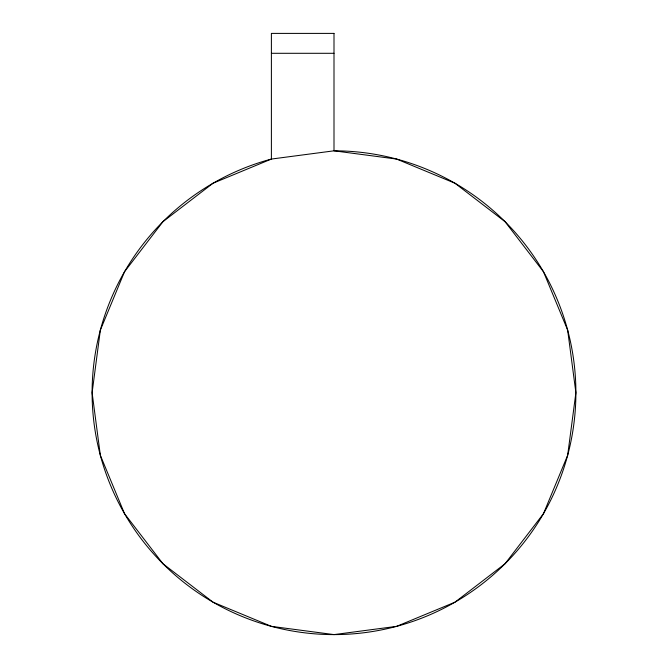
<?xml version="1.0" encoding="UTF-8"?>
<svg xmlns="http://www.w3.org/2000/svg" width="668" height="668" viewBox="0 0 668 668"><rect width="100%" height="100%" fill="white"/><g stroke="black" fill="none" stroke-linecap="round" stroke-linejoin="round"><path stroke-width="1" d="M271.392 53.298L334 53.298M100.35 330.101L92.109 392.709L100.35 455.317L124.515 513.65L162.959 563.75L213.05 602.194L271.392 626.359L334 634.6L396.608 626.359L454.95 602.194L505.041 563.75L543.485 513.65L567.65 455.317L575.891 392.709L567.65 330.101L543.485 271.759L505.041 221.667L454.95 183.224L396.608 159.059L334 150.818L271.392 159.059L213.05 183.224L162.959 221.667L124.515 271.759L100.35 330.101M334 33.4L271.392 33.4L271.392 159.059A241.891 241.891 0 0 0 148.697 548.194A241.891 241.891 0 0 0 553.229 494.938A241.891 241.891 0 0 0 334 150.818L334 33.4"/></g></svg>
